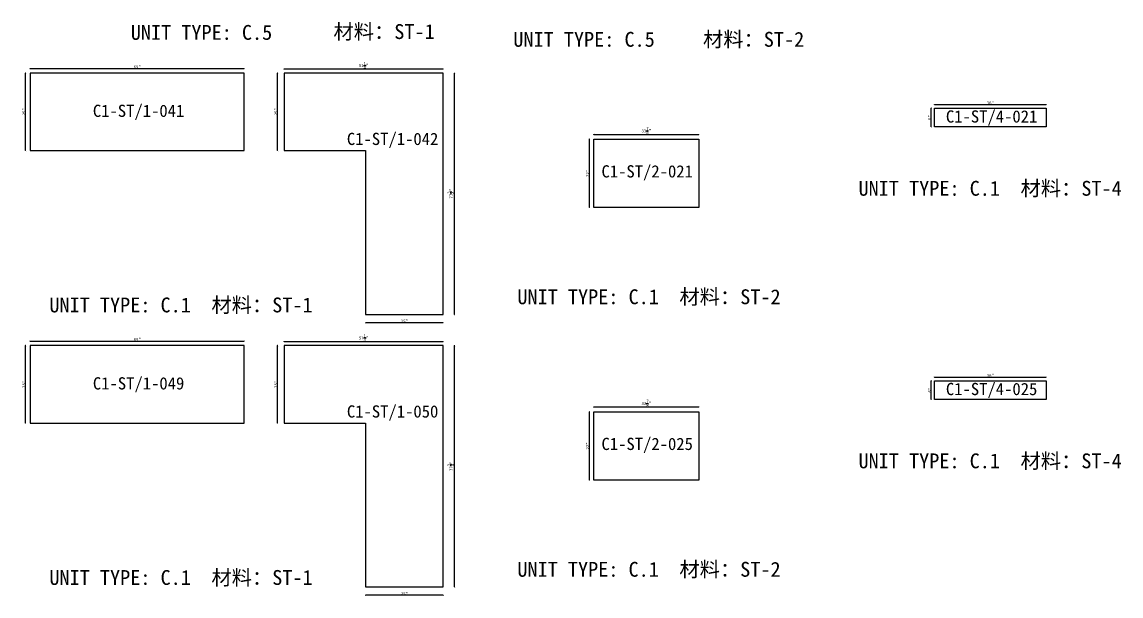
# Model space of a CAD drawing. Header units: millimetres. Extents: x -46962 to 137822, y -48342 to 2116.
# Drawn here: x -20704 to -11709, y -13641 to -8945 of the extents above; entities that cross this region are included whole.
import ezdxf
from ezdxf.enums import TextEntityAlignment as Align

# ---------------------------------------------------------------- set-up
doc = ezdxf.new("R2010")
doc.units = ezdxf.units.MM
doc.layers.add('COUNTERTOP_NUMBER', color=3, linetype='Continuous')
doc.layers.add('COUNTERTOPS', color=7, linetype='Continuous')
doc.styles.add('样式 1', font='')
doc.styles.get('样式 1').set_extended_font_data('NSimSun')
doc.dimstyles.new('副本 ISO-25', dxfattribs={"dimtxt": 25, "dimasz": 10, "dimexe": 1.5, "dimexo": 0.5, "dimtad": 1, "dimlfac": 0.03937, "dimlunit": 5, "dimtxsty": '样式 1', "dimblk": 'ARCHTICK', "dimcen": 2.5, "dimclrd": 256, "dimclrt": 1, "dimazin": 3, "dimtfac": 1, "dimtmove": 0, "dimatfit": 3, "dimfxlon": 1})

# ---------------------------------------------------------------- blocks, each defined once
blk = doc.blocks.new('_ArchTick')
at = {"color": 0, "linetype": 'ByBlock', "const_width": 0.15}
blk.add_lwpolyline([(-0.5, -0.5), (0.5, 0.5)], dxfattribs=at)
blk = doc.blocks.new('*D450')
at = {"color": 0, "lineweight": -2, "transparency": 16777216}
for p, q in [((-20673, -9362.6), (-20675.5, -9362.6)), ((-20673, -9997.6), (-20675.5, -9997.6))]:
    blk.add_line(p, q, dxfattribs=at)
at = {"lineweight": -2, "transparency": 16777216}
blk.add_line((-20674, -9997.6), (-20674, -9362.6), dxfattribs=at)
at = {"layer": 'Defpoints', "color": 0, "transparency": 16777216}
for p in [(-20674, -9362.6), (-20637, -9362.6), (-20637, -9997.6)]:
    blk.add_point(p, dxfattribs=at)
at = {"lineweight": -2, "transparency": 16777216, "xscale": 10, "yscale": 10, "zscale": 10}
for p, rotation in [((-20674, -9362.6), 90), ((-20674, -9997.6), 270)]:
    blk.add_blockref('_ArchTick', p, dxfattribs=dict(at, rotation=rotation))
at = {"color": 1, "transparency": 16777216, "insert": (-20687.1, -9680.1), "char_height": 25, "attachment_point": 5, "rotation": 90, "style": '样式 1'}
blk.add_mtext('\\A1;25"', dxfattribs=at)
blk = doc.blocks.new('*D451')
at = {"color": 0, "lineweight": -2, "transparency": 16777216}
for p, q in [((-20637, -9327.3), (-20637, -9324.8)), ((-18884.4, -9327.3), (-18884.4, -9324.8))]:
    blk.add_line(p, q, dxfattribs=at)
at = {"lineweight": -2, "transparency": 16777216}
blk.add_line((-20637, -9326.3), (-18884.4, -9326.3), dxfattribs=at)
at = {"layer": 'Defpoints', "color": 0, "transparency": 16777216}
for p in [(-18884.4, -9326.3), (-20637, -9362.6), (-18884.4, -9362.6)]:
    blk.add_point(p, dxfattribs=at)
at = {"lineweight": -2, "transparency": 16777216, "xscale": 10, "yscale": 10, "zscale": 10, "rotation": 180}
blk.add_blockref('_ArchTick', (-20637, -9326.3), dxfattribs=at)
at = {"lineweight": -2, "transparency": 16777216, "xscale": 10, "yscale": 10, "zscale": 10}
blk.add_blockref('_ArchTick', (-18884.4, -9326.3), dxfattribs=at)
at = {"color": 1, "transparency": 16777216, "insert": (-19760.7, -9313.1), "char_height": 25, "attachment_point": 5, "style": '样式 1'}
blk.add_mtext('\\A1;69"', dxfattribs=at)
blk = doc.blocks.new('*D452')
at = {"color": 0, "lineweight": -2, "transparency": 16777216}
for p, q in [((-18558.1, -9330.5), (-18558.1, -9328)), ((-17256.4, -9330.5), (-17256.4, -9328))]:
    blk.add_line(p, q, dxfattribs=at)
at = {"lineweight": -2, "transparency": 16777216}
blk.add_line((-18558.1, -9329.5), (-17256.4, -9329.5), dxfattribs=at)
at = {"layer": 'Defpoints', "color": 0, "transparency": 16777216}
for p in [(-17256.4, -9329.5), (-18558.1, -9362.6), (-17256.4, -9362.6)]:
    blk.add_point(p, dxfattribs=at)
at = {"lineweight": -2, "transparency": 16777216, "xscale": 10, "yscale": 10, "zscale": 10, "rotation": 180}
blk.add_blockref('_ArchTick', (-18558.1, -9329.5), dxfattribs=at)
at = {"lineweight": -2, "transparency": 16777216, "xscale": 10, "yscale": 10, "zscale": 10}
blk.add_blockref('_ArchTick', (-17256.4, -9329.5), dxfattribs=at)
at = {"color": 1, "transparency": 16777216, "insert": (-17907.3, -9300.4), "char_height": 25, "attachment_point": 5, "style": '样式 1'}
blk.add_mtext('\\A1;51{\\H1x;\\S1/4;}"', dxfattribs=at)
blk = doc.blocks.new('*D453')
at = {"color": 0, "lineweight": -2, "transparency": 16777216}
for p, q in [((-18610.6, -9362.6), (-18613.1, -9362.6)), ((-18610.6, -9997.6), (-18613.1, -9997.6))]:
    blk.add_line(p, q, dxfattribs=at)
at = {"lineweight": -2, "transparency": 16777216}
blk.add_line((-18611.6, -9997.6), (-18611.6, -9362.6), dxfattribs=at)
at = {"layer": 'Defpoints', "color": 0, "transparency": 16777216}
for p in [(-18611.6, -9362.6), (-18558.1, -9362.6), (-18558.1, -9997.6)]:
    blk.add_point(p, dxfattribs=at)
at = {"lineweight": -2, "transparency": 16777216, "xscale": 10, "yscale": 10, "zscale": 10}
for p, rotation in [((-18611.6, -9362.6), 90), ((-18611.6, -9997.6), 270)]:
    blk.add_blockref('_ArchTick', p, dxfattribs=dict(at, rotation=rotation))
at = {"color": 1, "transparency": 16777216, "insert": (-18624.7, -9680.1), "char_height": 25, "attachment_point": 5, "rotation": 90, "style": '样式 1'}
blk.add_mtext('\\A1;25"', dxfattribs=at)
blk = doc.blocks.new('*D446')
at = {"color": 0, "lineweight": -2, "transparency": 16777216}
for p, q in [((-17891.4, -11404.9), (-17891.4, -11407.4)), ((-17256.4, -11404.9), (-17256.4, -11407.4))]:
    blk.add_line(p, q, dxfattribs=at)
at = {"lineweight": -2, "transparency": 16777216}
blk.add_line((-17256.4, -11405.9), (-17891.4, -11405.9), dxfattribs=at)
at = {"layer": 'Defpoints', "color": 0, "transparency": 16777216}
for p in [(-17891.4, -11337.5), (-17891.4, -11405.9), (-17256.4, -11337.5)]:
    blk.add_point(p, dxfattribs=at)
at = {"lineweight": -2, "transparency": 16777216, "xscale": 10, "yscale": 10, "zscale": 10, "rotation": 180}
blk.add_blockref('_ArchTick', (-17891.4, -11405.9), dxfattribs=at)
at = {"lineweight": -2, "transparency": 16777216, "xscale": 10, "yscale": 10, "zscale": 10}
blk.add_blockref('_ArchTick', (-17256.4, -11405.9), dxfattribs=at)
at = {"color": 1, "transparency": 16777216, "insert": (-17573.9, -11392.7), "char_height": 25, "attachment_point": 5, "style": '样式 1'}
blk.add_mtext('\\A1;25"', dxfattribs=at)
blk = doc.blocks.new('*D447')
at = {"color": 0, "lineweight": -2, "transparency": 16777216}
for p, q in [((-17164.2, -9362.6), (-17161.7, -9362.6)), ((-17164.2, -11337.5), (-17161.7, -11337.5))]:
    blk.add_line(p, q, dxfattribs=at)
at = {"lineweight": -2, "transparency": 16777216}
blk.add_line((-17163.2, -11337.5), (-17163.2, -9362.6), dxfattribs=at)
at = {"layer": 'Defpoints', "color": 0, "transparency": 16777216}
for p in [(-17256.4, -9362.6), (-17163.2, -9362.6), (-17256.4, -11337.5)]:
    blk.add_point(p, dxfattribs=at)
at = {"lineweight": -2, "transparency": 16777216, "xscale": 10, "yscale": 10, "zscale": 10}
for p, rotation in [((-17163.2, -9362.6), 90), ((-17163.2, -11337.5), 270)]:
    blk.add_blockref('_ArchTick', p, dxfattribs=dict(at, rotation=rotation))
at = {"color": 1, "transparency": 16777216, "insert": (-17192.3, -10350), "char_height": 25, "attachment_point": 5, "rotation": 90, "style": '样式 1'}
blk.add_mtext('\\A1;77{\\H1x;\\S3/4;}"', dxfattribs=at)
blk = doc.blocks.new('*D448')
at = {"color": 0, "lineweight": -2, "transparency": 16777216}
for p, q in [((-16024.5, -9865.7), (-16024.5, -9863.2)), ((-15164.1, -9865.7), (-15164.1, -9863.2))]:
    blk.add_line(p, q, dxfattribs=at)
at = {"lineweight": -2, "transparency": 16777216}
blk.add_line((-16024.5, -9864.7), (-15164.1, -9864.7), dxfattribs=at)
at = {"layer": 'Defpoints', "color": 0, "transparency": 16777216}
for p in [(-15164.1, -9864.7), (-16024.5, -9904.1), (-15164.1, -9904.1)]:
    blk.add_point(p, dxfattribs=at)
at = {"lineweight": -2, "transparency": 16777216, "xscale": 10, "yscale": 10, "zscale": 10, "rotation": 180}
blk.add_blockref('_ArchTick', (-16024.5, -9864.7), dxfattribs=at)
at = {"lineweight": -2, "transparency": 16777216, "xscale": 10, "yscale": 10, "zscale": 10}
blk.add_blockref('_ArchTick', (-15164.1, -9864.7), dxfattribs=at)
at = {"color": 1, "transparency": 16777216, "insert": (-15594.3, -9835.6), "char_height": 25, "attachment_point": 5, "style": '样式 1'}
blk.add_mtext('\\A1;33{\\H1x;\\S7/8;}"', dxfattribs=at)
blk = doc.blocks.new('*D449')
at = {"color": 0, "lineweight": -2, "transparency": 16777216}
for p, q in [((-16060.1, -9904.1), (-16062.6, -9904.1)), ((-16060.1, -10462.9), (-16062.6, -10462.9))]:
    blk.add_line(p, q, dxfattribs=at)
at = {"lineweight": -2, "transparency": 16777216}
blk.add_line((-16061.1, -9904.1), (-16061.1, -10462.9), dxfattribs=at)
at = {"layer": 'Defpoints', "color": 0, "transparency": 16777216}
for p in [(-16024.5, -9904.1), (-16061.1, -10462.9), (-16024.5, -10462.9)]:
    blk.add_point(p, dxfattribs=at)
at = {"lineweight": -2, "transparency": 16777216, "xscale": 10, "yscale": 10, "zscale": 10}
for p, rotation in [((-16061.1, -9904.1), 90), ((-16061.1, -10462.9), 270)]:
    blk.add_blockref('_ArchTick', p, dxfattribs=dict(at, rotation=rotation))
at = {"color": 1, "transparency": 16777216, "insert": (-16074.3, -10183.5), "char_height": 25, "attachment_point": 5, "rotation": 90, "style": '样式 1'}
blk.add_mtext('\\A1;22"', dxfattribs=at)
blk = doc.blocks.new('*D454')
at = {"color": 0, "lineweight": -2, "transparency": 16777216}
for p, q in [((-13235.7, -9621.6), (-13235.7, -9619.1)), ((-12321.3, -9621.6), (-12321.3, -9619.1))]:
    blk.add_line(p, q, dxfattribs=at)
at = {"lineweight": -2, "transparency": 16777216}
blk.add_line((-13235.7, -9620.6), (-12321.3, -9620.6), dxfattribs=at)
at = {"layer": 'Defpoints', "color": 0, "transparency": 16777216}
for p in [(-12321.3, -9620.6), (-13235.7, -9651.4), (-12321.3, -9651.4)]:
    blk.add_point(p, dxfattribs=at)
at = {"lineweight": -2, "transparency": 16777216, "xscale": 10, "yscale": 10, "zscale": 10, "rotation": 180}
blk.add_blockref('_ArchTick', (-13235.7, -9620.6), dxfattribs=at)
at = {"lineweight": -2, "transparency": 16777216, "xscale": 10, "yscale": 10, "zscale": 10}
blk.add_blockref('_ArchTick', (-12321.3, -9620.6), dxfattribs=at)
at = {"color": 1, "transparency": 16777216, "insert": (-12778.5, -9607.5), "char_height": 25, "attachment_point": 5, "style": '样式 1'}
blk.add_mtext('\\A1;36"', dxfattribs=at)
blk = doc.blocks.new('*D455')
at = {"color": 0, "lineweight": -2, "transparency": 16777216}
for p, q in [((-13260.5, -9651.4), (-13263, -9651.4)), ((-13260.5, -9803.8), (-13263, -9803.8))]:
    blk.add_line(p, q, dxfattribs=at)
at = {"lineweight": -2, "transparency": 16777216}
blk.add_line((-13261.5, -9803.8), (-13261.5, -9651.4), dxfattribs=at)
at = {"layer": 'Defpoints', "color": 0, "transparency": 16777216}
for p in [(-13261.5, -9651.4), (-13235.7, -9651.4), (-13235.7, -9803.8)]:
    blk.add_point(p, dxfattribs=at)
at = {"lineweight": -2, "transparency": 16777216, "xscale": 10, "yscale": 10, "zscale": 10}
for p, rotation in [((-13261.5, -9651.4), 90), ((-13261.5, -9803.8), 270)]:
    blk.add_blockref('_ArchTick', p, dxfattribs=dict(at, rotation=rotation))
at = {"color": 1, "transparency": 16777216, "insert": (-13274.7, -9727.6), "char_height": 25, "attachment_point": 5, "rotation": 90, "style": '样式 1'}
blk.add_mtext('\\A1;6"', dxfattribs=at)
blk = doc.blocks.new('*D460')
at = {"color": 0, "lineweight": -2, "transparency": 16777216}
for p, q in [((-20673, -11592.2), (-20675.5, -11592.2)), ((-20673, -12227.2), (-20675.5, -12227.2))]:
    blk.add_line(p, q, dxfattribs=at)
at = {"lineweight": -2, "transparency": 16777216}
blk.add_line((-20674, -12227.2), (-20674, -11592.2), dxfattribs=at)
at = {"layer": 'Defpoints', "color": 0, "transparency": 16777216}
for p in [(-20674, -11592.2), (-20637, -11592.2), (-20637, -12227.2)]:
    blk.add_point(p, dxfattribs=at)
at = {"lineweight": -2, "transparency": 16777216, "xscale": 10, "yscale": 10, "zscale": 10}
for p, rotation in [((-20674, -11592.2), 90), ((-20674, -12227.2), 270)]:
    blk.add_blockref('_ArchTick', p, dxfattribs=dict(at, rotation=rotation))
at = {"color": 1, "transparency": 16777216, "insert": (-20687.1, -11909.7), "char_height": 25, "attachment_point": 5, "rotation": 90, "style": '样式 1'}
blk.add_mtext('\\A1;25"', dxfattribs=at)
blk = doc.blocks.new('*D461')
at = {"color": 0, "lineweight": -2, "transparency": 16777216}
for p, q in [((-20637, -11556.8), (-20637, -11554.3)), ((-18884.4, -11556.8), (-18884.4, -11554.3))]:
    blk.add_line(p, q, dxfattribs=at)
at = {"lineweight": -2, "transparency": 16777216}
blk.add_line((-20637, -11555.8), (-18884.4, -11555.8), dxfattribs=at)
at = {"layer": 'Defpoints', "color": 0, "transparency": 16777216}
for p in [(-20637, -11592.2), (-18884.4, -11555.8), (-18884.4, -11592.2)]:
    blk.add_point(p, dxfattribs=at)
at = {"lineweight": -2, "transparency": 16777216, "xscale": 10, "yscale": 10, "zscale": 10, "rotation": 180}
blk.add_blockref('_ArchTick', (-20637, -11555.8), dxfattribs=at)
at = {"lineweight": -2, "transparency": 16777216, "xscale": 10, "yscale": 10, "zscale": 10}
blk.add_blockref('_ArchTick', (-18884.4, -11555.8), dxfattribs=at)
at = {"color": 1, "transparency": 16777216, "insert": (-19760.7, -11542.7), "char_height": 25, "attachment_point": 5, "style": '样式 1'}
blk.add_mtext('\\A1;69"', dxfattribs=at)
blk = doc.blocks.new('*D462')
at = {"color": 0, "lineweight": -2, "transparency": 16777216}
for p, q in [((-18558.1, -11560), (-18558.1, -11557.5)), ((-17256.4, -11560), (-17256.4, -11557.5))]:
    blk.add_line(p, q, dxfattribs=at)
at = {"lineweight": -2, "transparency": 16777216}
blk.add_line((-18558.1, -11559), (-17256.4, -11559), dxfattribs=at)
at = {"layer": 'Defpoints', "color": 0, "transparency": 16777216}
for p in [(-18558.1, -11592.2), (-17256.4, -11559), (-17256.4, -11592.2)]:
    blk.add_point(p, dxfattribs=at)
at = {"lineweight": -2, "transparency": 16777216, "xscale": 10, "yscale": 10, "zscale": 10, "rotation": 180}
blk.add_blockref('_ArchTick', (-18558.1, -11559), dxfattribs=at)
at = {"lineweight": -2, "transparency": 16777216, "xscale": 10, "yscale": 10, "zscale": 10}
blk.add_blockref('_ArchTick', (-17256.4, -11559), dxfattribs=at)
at = {"color": 1, "transparency": 16777216, "insert": (-17907.3, -11530), "char_height": 25, "attachment_point": 5, "style": '样式 1'}
blk.add_mtext('\\A1;51{\\H1x;\\S1/4;}"', dxfattribs=at)
blk = doc.blocks.new('*D463')
at = {"color": 0, "lineweight": -2, "transparency": 16777216}
for p, q in [((-18610.6, -11592.2), (-18613.1, -11592.2)), ((-18610.6, -12227.2), (-18613.1, -12227.2))]:
    blk.add_line(p, q, dxfattribs=at)
at = {"lineweight": -2, "transparency": 16777216}
blk.add_line((-18611.6, -12227.2), (-18611.6, -11592.2), dxfattribs=at)
at = {"layer": 'Defpoints', "color": 0, "transparency": 16777216}
for p in [(-18611.6, -11592.2), (-18558.1, -11592.2), (-18558.1, -12227.2)]:
    blk.add_point(p, dxfattribs=at)
at = {"lineweight": -2, "transparency": 16777216, "xscale": 10, "yscale": 10, "zscale": 10}
for p, rotation in [((-18611.6, -11592.2), 90), ((-18611.6, -12227.2), 270)]:
    blk.add_blockref('_ArchTick', p, dxfattribs=dict(at, rotation=rotation))
at = {"color": 1, "transparency": 16777216, "insert": (-18624.7, -11909.7), "char_height": 25, "attachment_point": 5, "rotation": 90, "style": '样式 1'}
blk.add_mtext('\\A1;25"', dxfattribs=at)
blk = doc.blocks.new('*D456')
at = {"color": 0, "lineweight": -2, "transparency": 16777216}
for p, q in [((-17891.4, -13634.4), (-17891.4, -13636.9)), ((-17256.4, -13634.4), (-17256.4, -13636.9))]:
    blk.add_line(p, q, dxfattribs=at)
at = {"lineweight": -2, "transparency": 16777216}
blk.add_line((-17256.4, -13635.4), (-17891.4, -13635.4), dxfattribs=at)
at = {"layer": 'Defpoints', "color": 0, "transparency": 16777216}
for p in [(-17891.4, -13567), (-17256.4, -13567), (-17891.4, -13635.4)]:
    blk.add_point(p, dxfattribs=at)
at = {"lineweight": -2, "transparency": 16777216, "xscale": 10, "yscale": 10, "zscale": 10, "rotation": 180}
blk.add_blockref('_ArchTick', (-17891.4, -13635.4), dxfattribs=at)
at = {"lineweight": -2, "transparency": 16777216, "xscale": 10, "yscale": 10, "zscale": 10}
blk.add_blockref('_ArchTick', (-17256.4, -13635.4), dxfattribs=at)
at = {"color": 1, "transparency": 16777216, "insert": (-17573.9, -13622.3), "char_height": 25, "attachment_point": 5, "style": '样式 1'}
blk.add_mtext('\\A1;25"', dxfattribs=at)
blk = doc.blocks.new('*D457')
at = {"color": 0, "lineweight": -2, "transparency": 16777216}
for p, q in [((-17164.2, -11592.2), (-17161.7, -11592.2)), ((-17164.2, -13567), (-17161.7, -13567))]:
    blk.add_line(p, q, dxfattribs=at)
at = {"lineweight": -2, "transparency": 16777216}
blk.add_line((-17163.2, -13567), (-17163.2, -11592.2), dxfattribs=at)
at = {"layer": 'Defpoints', "color": 0, "transparency": 16777216}
for p in [(-17256.4, -11592.2), (-17163.2, -11592.2), (-17256.4, -13567)]:
    blk.add_point(p, dxfattribs=at)
at = {"lineweight": -2, "transparency": 16777216, "xscale": 10, "yscale": 10, "zscale": 10}
for p, rotation in [((-17163.2, -11592.2), 90), ((-17163.2, -13567), 270)]:
    blk.add_blockref('_ArchTick', p, dxfattribs=dict(at, rotation=rotation))
at = {"color": 1, "transparency": 16777216, "insert": (-17192.3, -12579.6), "char_height": 25, "attachment_point": 5, "rotation": 90, "style": '样式 1'}
blk.add_mtext('\\A1;77{\\H1x;\\S3/4;}"', dxfattribs=at)
blk = doc.blocks.new('*D458')
at = {"color": 0, "lineweight": -2, "transparency": 16777216}
for p, q in [((-16024.5, -12095.3), (-16024.5, -12092.8)), ((-15164.1, -12095.3), (-15164.1, -12092.8))]:
    blk.add_line(p, q, dxfattribs=at)
at = {"lineweight": -2, "transparency": 16777216}
blk.add_line((-16024.5, -12094.3), (-15164.1, -12094.3), dxfattribs=at)
at = {"layer": 'Defpoints', "color": 0, "transparency": 16777216}
for p in [(-16024.5, -12133.7), (-15164.1, -12094.3), (-15164.1, -12133.7)]:
    blk.add_point(p, dxfattribs=at)
at = {"lineweight": -2, "transparency": 16777216, "xscale": 10, "yscale": 10, "zscale": 10, "rotation": 180}
blk.add_blockref('_ArchTick', (-16024.5, -12094.3), dxfattribs=at)
at = {"lineweight": -2, "transparency": 16777216, "xscale": 10, "yscale": 10, "zscale": 10}
blk.add_blockref('_ArchTick', (-15164.1, -12094.3), dxfattribs=at)
at = {"color": 1, "transparency": 16777216, "insert": (-15594.3, -12065.2), "char_height": 25, "attachment_point": 5, "style": '样式 1'}
blk.add_mtext('\\A1;33{\\H1x;\\S7/8;}"', dxfattribs=at)
blk = doc.blocks.new('*D459')
at = {"color": 0, "lineweight": -2, "transparency": 16777216}
for p, q in [((-16060.1, -12133.7), (-16062.6, -12133.7)), ((-16060.1, -12692.5), (-16062.6, -12692.5))]:
    blk.add_line(p, q, dxfattribs=at)
at = {"lineweight": -2, "transparency": 16777216}
blk.add_line((-16061.1, -12133.7), (-16061.1, -12692.5), dxfattribs=at)
at = {"layer": 'Defpoints', "color": 0, "transparency": 16777216}
for p in [(-16024.5, -12133.7), (-16061.1, -12692.5), (-16024.5, -12692.5)]:
    blk.add_point(p, dxfattribs=at)
at = {"lineweight": -2, "transparency": 16777216, "xscale": 10, "yscale": 10, "zscale": 10}
for p, rotation in [((-16061.1, -12133.7), 90), ((-16061.1, -12692.5), 270)]:
    blk.add_blockref('_ArchTick', p, dxfattribs=dict(at, rotation=rotation))
at = {"color": 1, "transparency": 16777216, "insert": (-16074.3, -12413.1), "char_height": 25, "attachment_point": 5, "rotation": 90, "style": '样式 1'}
blk.add_mtext('\\A1;22"', dxfattribs=at)
blk = doc.blocks.new('*D464')
at = {"color": 0, "lineweight": -2, "transparency": 16777216}
for p, q in [((-13235.7, -11851.1), (-13235.7, -11848.6)), ((-12321.3, -11851.1), (-12321.3, -11848.6))]:
    blk.add_line(p, q, dxfattribs=at)
at = {"lineweight": -2, "transparency": 16777216}
blk.add_line((-13235.7, -11850.1), (-12321.3, -11850.1), dxfattribs=at)
at = {"layer": 'Defpoints', "color": 0, "transparency": 16777216}
for p in [(-12321.3, -11850.1), (-13235.7, -11881), (-12321.3, -11881)]:
    blk.add_point(p, dxfattribs=at)
at = {"lineweight": -2, "transparency": 16777216, "xscale": 10, "yscale": 10, "zscale": 10, "rotation": 180}
blk.add_blockref('_ArchTick', (-13235.7, -11850.1), dxfattribs=at)
at = {"lineweight": -2, "transparency": 16777216, "xscale": 10, "yscale": 10, "zscale": 10}
blk.add_blockref('_ArchTick', (-12321.3, -11850.1), dxfattribs=at)
at = {"color": 1, "transparency": 16777216, "insert": (-12778.5, -11837), "char_height": 25, "attachment_point": 5, "style": '样式 1'}
blk.add_mtext('\\A1;36"', dxfattribs=at)
blk = doc.blocks.new('*D465')
at = {"color": 0, "lineweight": -2, "transparency": 16777216}
for p, q in [((-13260.5, -11881), (-13263, -11881)), ((-13260.5, -12033.4), (-13263, -12033.4))]:
    blk.add_line(p, q, dxfattribs=at)
at = {"lineweight": -2, "transparency": 16777216}
blk.add_line((-13261.5, -12033.4), (-13261.5, -11881), dxfattribs=at)
at = {"layer": 'Defpoints', "color": 0, "transparency": 16777216}
for p in [(-13261.5, -11881), (-13235.7, -11881), (-13235.7, -12033.4)]:
    blk.add_point(p, dxfattribs=at)
at = {"lineweight": -2, "transparency": 16777216, "xscale": 10, "yscale": 10, "zscale": 10}
for p, rotation in [((-13261.5, -11881), 90), ((-13261.5, -12033.4), 270)]:
    blk.add_blockref('_ArchTick', p, dxfattribs=dict(at, rotation=rotation))
at = {"color": 1, "transparency": 16777216, "insert": (-13274.7, -11957.2), "char_height": 25, "attachment_point": 5, "rotation": 90, "style": '样式 1'}
blk.add_mtext('\\A1;6"', dxfattribs=at)

msp = doc.modelspace()

# ---------------------------------------------------------------- linework, layer by layer
at = {"layer": 'COUNTERTOPS'}
for points in [[(-20637.032, -9997.603), (-18884.432, -9997.603), (-18884.432, -9362.603), (-20637.032, -9362.603)], [(-17256.387, -9362.603), (-18558.137, -9362.603), (-18558.137, -9997.603), (-17891.387, -9997.603), (-17891.387, -11337.453), (-17256.387, -11337.453)], [(-13235.708, -9651.413), (-12321.308, -9651.413), (-12321.308, -9803.813), (-13235.708, -9803.813)], [(-16024.503, -9904.145), (-15164.078, -9904.145), (-15164.078, -10462.945), (-16024.503, -10462.945)], [(-20637.032, -12227.17), (-18884.432, -12227.17), (-18884.432, -11592.17), (-20637.032, -11592.17)], [(-17256.387, -11592.17), (-18558.137, -11592.17), (-18558.137, -12227.17), (-17891.387, -12227.17), (-17891.387, -13567.02), (-17256.387, -13567.02)], [(-13235.708, -11880.98), (-12321.308, -11880.98), (-12321.308, -12033.38), (-13235.708, -12033.38)], [(-16024.503, -12133.712), (-15164.078, -12133.712), (-15164.078, -12692.512), (-16024.503, -12692.512)]]:
    msp.add_lwpolyline(points, close=True, dxfattribs=at)

# ---------------------------------------------------------------- texts
at = {"style": '样式 1'}
for s, p in [('UNIT TYPE: C.5', (-19813.349, -9091.134)), ('材料：ST-1', (-18154.062, -9084.479)), ('UNIT TYPE: C.5', (-16682.574, -9147.808)), ('材料：ST-2', (-15129.85, -9147.808)), ('UNIT TYPE: C.1', (-13857.399, -10366.57)), ('材料：ST-4', (-12531.118, -10366.57)), ('UNIT TYPE: C.1', (-16649.274, -11253.748)), ('材料：ST-2', (-15322.993, -11253.748)), ('UNIT TYPE: C.1', (-20479.36, -11320.702)), ('材料：ST-1', (-19153.079, -11320.702)), ('UNIT TYPE: C.1', (-13857.399, -12596.137)), ('材料：ST-4', (-12531.118, -12596.137)), ('UNIT TYPE: C.1', (-16649.274, -13483.316)), ('材料：ST-2', (-15322.993, -13483.316)), ('UNIT TYPE: C.1', (-20479.36, -13550.269)), ('材料：ST-1', (-19153.079, -13550.269))]:
    msp.add_text(s, height=121.5865, dxfattribs=at).set_placement(p)
at = {"layer": 'COUNTERTOP_NUMBER', "color": 3, "style": '样式 1'}
for s, p in [('C1-ST/1-041', (-19749.168, -9671.772)), ('C1-ST/4-021', (-12767.845, -9717.982)), ('C1-ST/1-042', (-17670.273, -9901.622)), ('C1-ST/2-021', (-15586.639, -10167.114)), ('C1-ST/1-049', (-19749.168, -11901.339)), ('C1-ST/4-025', (-12767.845, -11947.549)), ('C1-ST/1-050', (-17670.273, -12131.189)), ('C1-ST/2-025', (-15586.639, -12396.681))]:
    msp.add_text(s, height=100, dxfattribs=at).set_placement(p, align=Align.MIDDLE_CENTER)

# ---------------------------------------------------------------- dimensions: what is measured, and where the dimension line sits
for base, p1, p2, picture, middle in [((-18884.432, -9326.273), (-20637.032, -9362.603), (-18884.432, -9362.603), '*D451', (-19760.732, -9313.148)), ((-17256.387, -9329.47), (-18558.137, -9362.603), (-17256.387, -9362.603), '*D452', (-17907.262, -9300.447)), ((-12321.308, -9620.577), (-13235.708, -9651.413), (-12321.308, -9651.413), '*D454', (-12778.508, -9607.452)), ((-15164.078, -9864.718), (-16024.503, -9904.145), (-15164.078, -9904.145), '*D448', (-15594.29, -9835.625)), ((-17891.387, -11405.869), (-17256.387, -11337.453), (-17891.387, -11337.453), '*D446', (-17573.887, -11392.744)), ((-17256.387, -11559.038), (-18558.137, -11592.17), (-17256.387, -11592.17), '*D462', (-17907.262, -11530.014)), ((-18884.432, -11555.84), (-20637.032, -11592.17), (-18884.432, -11592.17), '*D461', (-19760.732, -11542.715)), ((-12321.308, -11850.145), (-13235.708, -11880.98), (-12321.308, -11880.98), '*D464', (-12778.508, -11837.02)), ((-15164.078, -12094.285), (-16024.503, -12133.712), (-15164.078, -12133.712), '*D458', (-15594.29, -12065.192)), ((-17891.387, -13635.436), (-17256.387, -13567.02), (-17891.387, -13567.02), '*D456', (-17573.887, -13622.311))]:
    dim = msp.add_linear_dim(base=base, p1=p1, p2=p2, dimstyle='副本 ISO-25')
    dim.commit()
    dim.dimension.update_dxf_attribs({"geometry": picture, "text_midpoint": middle})
for base, p1, p2, picture, middle in [((-20673.971, -9362.603), (-20637.032, -9997.603), (-20637.032, -9362.603), '*D450', (-20687.096, -9680.103)), ((-18611.582, -9362.603), (-18558.137, -9997.603), (-18558.137, -9362.603), '*D453', (-18624.707, -9680.103)), ((-17163.164, -9362.603), (-17256.387, -11337.453), (-17256.387, -9362.603), '*D447', (-17192.258, -10350.028)), ((-13261.543, -9651.413), (-13235.708, -9803.813), (-13235.708, -9651.413), '*D455', (-13274.668, -9727.613)), ((-16061.149, -10462.945), (-16024.503, -9904.145), (-16024.503, -10462.945), '*D449', (-16074.274, -10183.545)), ((-20673.971, -11592.17), (-20637.032, -12227.17), (-20637.032, -11592.17), '*D460', (-20687.096, -11909.67)), ((-18611.582, -11592.17), (-18558.137, -12227.17), (-18558.137, -11592.17), '*D463', (-18624.707, -11909.67)), ((-17163.164, -11592.17), (-17256.387, -13567.02), (-17256.387, -11592.17), '*D457', (-17192.258, -12579.595)), ((-13261.543, -11880.98), (-13235.708, -12033.38), (-13235.708, -11880.98), '*D465', (-13274.668, -11957.18)), ((-16061.149, -12692.512), (-16024.503, -12133.712), (-16024.503, -12692.512), '*D459', (-16074.274, -12413.112))]:
    dim = msp.add_linear_dim(base=base, p1=p1, p2=p2, angle=90, dimstyle='副本 ISO-25')
    dim.commit()
    dim.dimension.update_dxf_attribs({"geometry": picture, "text_midpoint": middle})

doc.saveas('drawing.dxf')
